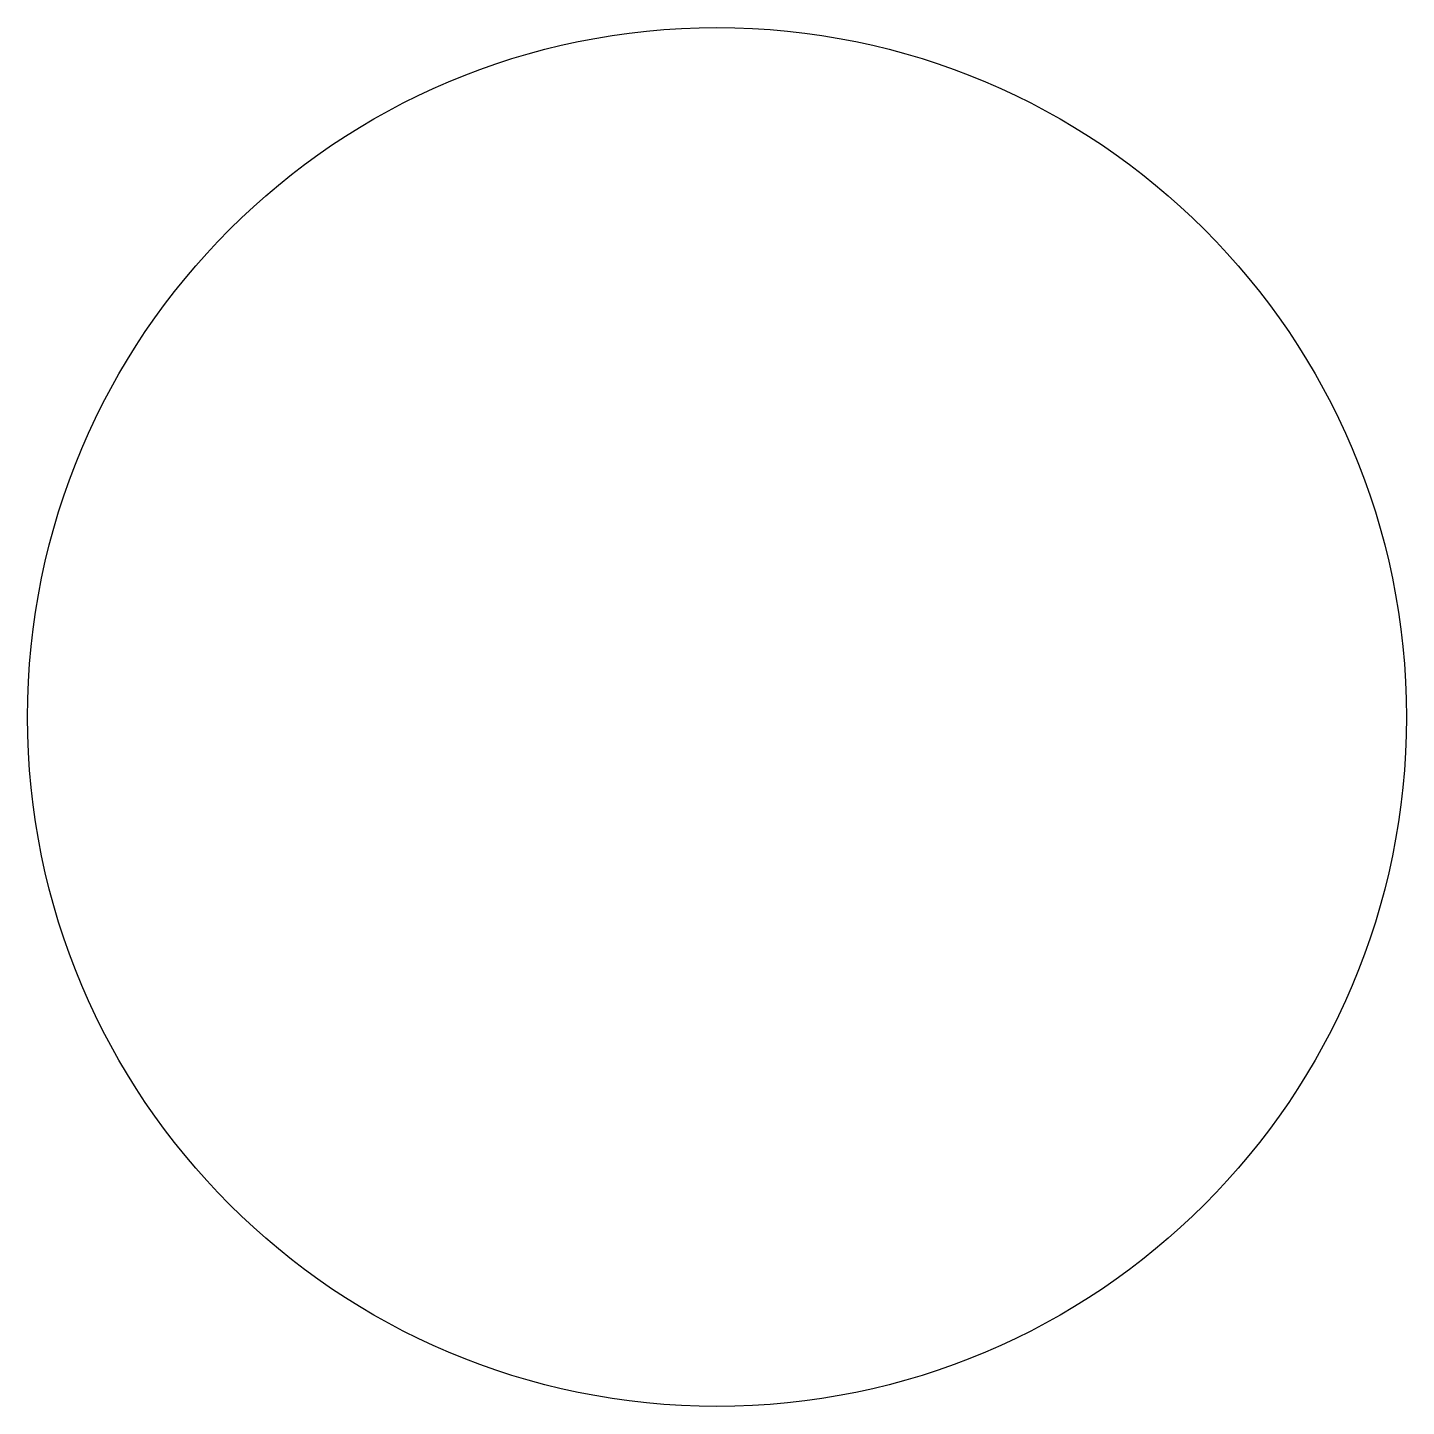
# Model space of a CAD drawing. Header units: inches. Extents: x 2 to 2.875, y 2 to 2.875.
import ezdxf

# ---------------------------------------------------------------- set-up
doc = ezdxf.new("R2010")
doc.units = ezdxf.units.IN
doc.header["$MEASUREMENT"] = 0
doc.layers.get('0').update_dxf_attribs({"linetype": 'CONTINUOUS'})

msp = doc.modelspace()

# ---------------------------------------------------------------- linework, layer by layer
msp.add_circle((2.4375, 2.4375, 0.035), 0.4375)

doc.saveas('drawing.dxf')
